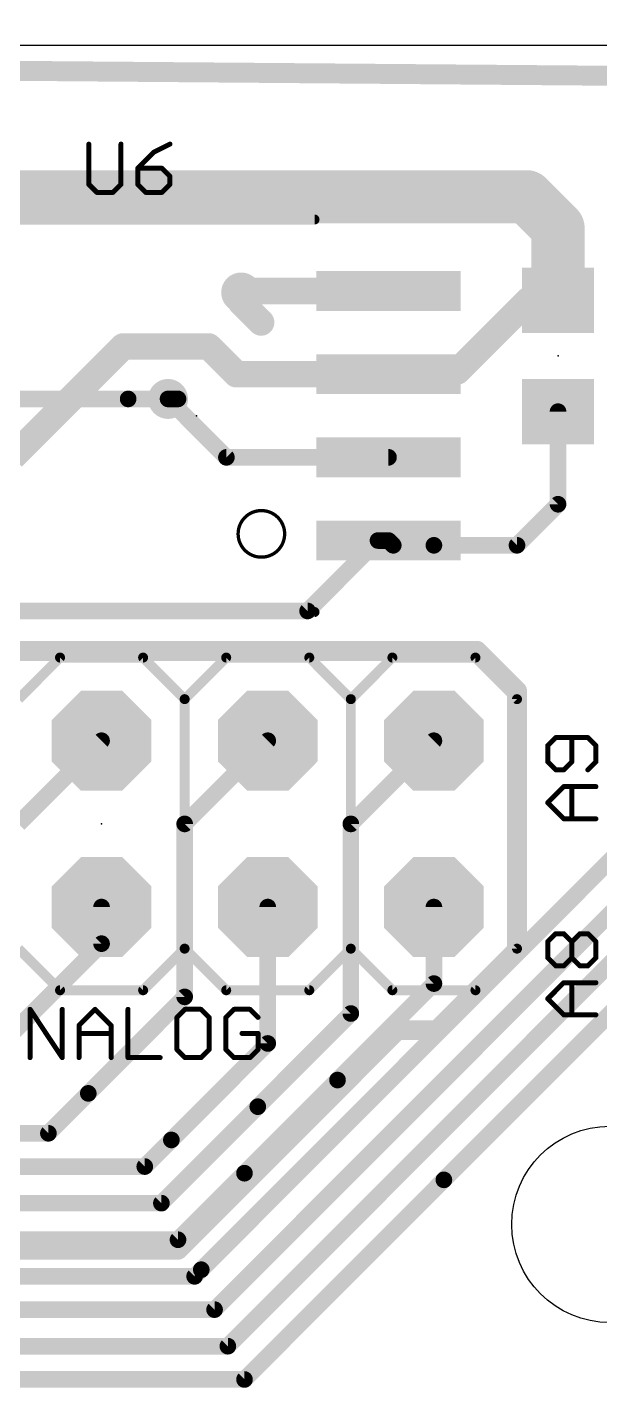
# Model space of a CAD drawing. Extents: x -1.6 to 81.6, y -2 to 51.3.
# Drawn here: x 61.09 to 69.85, y 30.51 to 51.28 of the extents above; entities that cross this region are included whole.
import ezdxf

# ---------------------------------------------------------------- set-up
doc = ezdxf.new("R2010")
doc.units = 0
for name, color, linetype in [('1', 22, 'CONTINUOUS'), ('16', 175, 'CONTINUOUS'), ('17', 82, 'CONTINUOUS'), ('18', 82, 'CONTINUOUS'), ('20', 7, 'CONTINUOUS'), ('21', 253, 'CONTINUOUS'), ('23', 7, 'CONTINUOUS'), ('25', 253, 'CONTINUOUS')]:
    doc.layers.add(name, color=color, linetype=linetype)

# ---------------------------------------------------------------- blocks, each defined once
blk = doc.blocks.new('OCTAGONP')
at = {"const_width": 0.5}
blk.add_lwpolyline([(-0.25, -0.1036), (-0.25, 0.1036), (-0.1036, 0.25), (0.1036, 0.25), (0.25, 0.1036), (0.25, -0.1036), (0.1036, -0.25), (-0.1036, -0.25), (-0.25, -0.1036), (-0.25, 0.1036)], dxfattribs=at)
blk = doc.blocks.new('RECT')
blk.add_solid([(-0.5, -0.5), (0.5, -0.5), (-0.5, 0.5), (0.5, 0.5)])
blk = doc.blocks.new('ROUNDV')
at = {"const_width": 0.5}
blk.add_lwpolyline([(0, -0.25, 1), (0, 0.25, 1), (0, -0.25)], format="xyb", dxfattribs=at)

msp = doc.modelspace()

# ---------------------------------------------------------------- linework, layer by layer
at = {"layer": '1'}
for points, const_width in [([(47.9298, 48.6918), (68.7324, 48.6918)], 0.8128), ([(68.7324, 48.6918), (69.0372, 48.387)], 0.8128), ([(69.0372, 48.387), (69.2073, 48.217)], 0.8128), ([(69.2073, 48.217), (69.2073, 47.1109)], 0.8128), ([(64.3858, 47.253), (64.3636, 47.2308)], 0.4064), ([(66.6158, 47.253), (64.3858, 47.253)], 0.4064), ([(68.7517, 47.1109), (67.6656, 46.0248)], 0.4064), ([(69.2073, 47.1109), (68.7517, 47.1109)], 0.4064), ([(60.8674, 44.713), (62.5602, 46.4058)], 0.4064), ([(62.5602, 46.4058), (63.8678, 46.4058)], 0.4064), ([(63.8678, 46.4058), (64.2906, 45.983)], 0.4064), ([(66.6158, 45.983), (64.2906, 45.983)], 0.4064), ([(66.6576, 46.0248), (66.6158, 45.983)], 0.4064), ([(67.6656, 46.0248), (66.6576, 46.0248)], 0.4064), ([(64.1382, 44.713), (63.246, 45.6052)], 0.254), ([(69.2073, 45.4109), (69.2073, 43.9973)], 0.254), ([(66.6158, 44.713), (64.1382, 44.713)], 0.254), ([(69.2073, 43.9973), (68.58, 43.37)], 0.254), ([(65.3796, 42.3672), (66.4554, 43.443)], 0.254), ([(66.4554, 43.443), (66.6158, 43.443)], 0.254), ([(66.6887, 43.37), (66.6158, 43.443)], 0.254), ([(67.31, 43.37), (66.6887, 43.37)], 0.254), ([(68.58, 43.37), (67.31, 43.37)], 0.254), ([(57.2516, 42.3672), (65.3796, 42.3672)], 0.254), ([(60.96, 39.116), (62.23, 40.386)], 0.254), ([(63.5, 39.116), (64.77, 40.386)], 0.254), ([(71.7056, 40.2604), (63.754, 32.3088)], 0.254), ([(66.04, 39.116), (67.31, 40.386)], 0.254), ([(72.0358, 39.7778), (63.9572, 31.6992)], 0.254), ([(72.2898, 39.2698), (64.1604, 31.1404)], 0.254), ([(63.5, 36.4744), (63.5, 39.116)], 0.254), ([(66.04, 36.2204), (66.04, 39.116)], 0.254), ([(67.4624, 33.6804), (72.4916, 38.7096)], 0.254), ([(62.23, 37.2872), (62.23, 37.846)], 0.254), ([(64.77, 35.7632), (64.77, 37.846)], 0.254), ([(67.31, 36.6776), (67.31, 37.846)], 0.254), ([(60.7568, 35.814), (62.23, 37.2872)], 0.254), ([(65.8368, 35.2044), (67.31, 36.6776)], 0.254), ([(62.0268, 35.0012), (63.5, 36.4744)], 0.254), ([(64.6176, 34.798), (66.04, 36.2204)], 0.254), ([(63.2968, 34.29), (64.77, 35.7632)], 0.254), ([(64.4144, 33.782), (65.8368, 35.2044)], 0.254), ([(61.4172, 34.3916), (62.0268, 35.0012)], 0.254), ([(63.1444, 33.3248), (64.6176, 34.798)], 0.254), ([(54.8866, 34.3916), (61.4172, 34.3916)], 0.254), ([(62.8904, 33.8836), (63.2968, 34.29)], 0.254), ([(55.097, 33.8836), (62.8904, 33.8836)], 0.254), ([(63.3984, 32.766), (64.4144, 33.782)], 0.254), ([(67.4624, 33.6804), (64.4144, 30.6324)], 0.254), ([(55.2207, 33.3248), (63.1444, 33.3248)], 0.254), ([(55.3803, 32.766), (63.3984, 32.766)], 0.254), ([(63.754, 32.3088), (63.6524, 32.2072)], 0.254), ([(63.6524, 32.2072), (55.54, 32.2072)], 0.254), ([(63.9572, 31.6992), (55.7145, 31.6992)], 0.254), ([(64.1604, 31.1404), (55.8741, 31.1404)], 0.254), ([(64.4144, 30.6324), (56.0845, 30.6324)], 0.254)]:
    msp.add_lwpolyline(points, dxfattribs=dict(at, const_width=const_width))
for points, const_width in [([(68.8761, 48.8355, 1), (68.5887, 48.5481)], 0.4064), ([(68.7324, 48.4886, 1), (68.7324, 48.895)], 0.4064), ([(69.1809, 48.5307, 1), (68.8935, 48.2433)], 0.4064), ([(68.8935, 48.2433, 1), (69.1809, 48.5307)], 0.4064), ([(69.4104, 48.217, 1), (69.0041, 48.217)], 0.4064), ([(69.0636, 48.0733, 1), (69.3509, 48.3606)], 0.4064), ([(64.2918, 47.3026, 1), (64.4354, 47.159)], 0.2032), ([(64.3858, 47.3546, 1), (64.3858, 47.1514)], 0.2032), ([(64.4576, 47.1812, 1), (64.314, 47.3248)], 0.2032), ([(66.6158, 47.1514, 1), (66.6158, 47.3546)], 0.2032), ([(68.7517, 47.2125, 1), (68.7517, 47.0093)], 0.2032), ([(68.8235, 47.0391, 1), (68.6799, 47.1827)], 0.2032), ([(69.0041, 47.1109, 1), (69.4104, 47.1109)], 0.4064), ([(69.2073, 47.0093, 1), (69.2073, 47.2125)], 0.2032), ([(62.5602, 46.5074, 1), (62.5602, 46.3042)], 0.2032), ([(62.632, 46.334, 1), (62.4884, 46.4776)], 0.2032), ([(63.9396, 46.4776, 1), (63.796, 46.334)], 0.2032), ([(63.8678, 46.3042, 1), (63.8678, 46.5074)], 0.2032), ([(64.2906, 46.0846, 1), (64.2906, 45.8814)], 0.2032), ([(64.2188, 45.9112, 1), (64.3624, 46.0548)], 0.2032), ([(66.5439, 46.0548, 1), (66.6876, 45.9112)], 0.2032), ([(66.6576, 46.1264, 1), (66.6576, 45.9232)], 0.2032), ([(66.7294, 45.953, 1), (66.5857, 46.0966)], 0.2032), ([(66.6158, 45.8814, 1), (66.6158, 46.0846)], 0.2032), ([(67.5938, 46.0966, 1), (67.7374, 45.953)], 0.2032), ([(67.6656, 45.9232, 1), (67.6656, 46.1264)], 0.2032), ([(63.2909, 45.6501, 1), (63.2011, 45.5603)], 0.127), ([(69.2708, 45.4109, 1), (69.1437, 45.4109)], 0.127), ([(64.1382, 44.7765, 1), (64.1382, 44.6495)], 0.127), ([(64.0933, 44.6681, 1), (64.1831, 44.7579)], 0.127), ([(66.6158, 44.6495, 1), (66.6158, 44.7765)], 0.127), ([(69.1437, 43.9973, 1), (69.2708, 43.9973)], 0.127), ([(69.2522, 43.9523, 1), (69.1623, 44.0422)], 0.127), ([(66.4554, 43.5065, 1), (66.4554, 43.3795)], 0.127), ([(66.5003, 43.3981, 1), (66.4105, 43.4879)], 0.127), ([(66.6607, 43.4879, 1), (66.5708, 43.3981)], 0.127), ([(66.6158, 43.3795, 1), (66.6158, 43.5065)], 0.127), ([(66.6887, 43.4335, 1), (66.6887, 43.3065)], 0.127), ([(66.6438, 43.3251, 1), (66.7337, 43.4149)], 0.127), ([(67.31, 43.4335, 1), (67.31, 43.3065)], 0.127), ([(67.31, 43.3065, 1), (67.31, 43.4335)], 0.127), ([(68.5351, 43.4149, 1), (68.6249, 43.3251)], 0.127), ([(68.58, 43.3065, 1), (68.58, 43.4335)], 0.127), ([(65.3347, 42.4121, 1), (65.4245, 42.3223)], 0.127), ([(65.3796, 42.3037, 1), (65.3796, 42.4307)], 0.127), ([(62.2749, 40.3411, 1), (62.1851, 40.4309)], 0.127), ([(64.8149, 40.3411, 1), (64.7251, 40.4309)], 0.127), ([(67.3549, 40.3411, 1), (67.2651, 40.4309)], 0.127), ([(63.5635, 39.116, 1), (63.4365, 39.116)], 0.127), ([(63.4551, 39.1609, 1), (63.5449, 39.0711)], 0.127), ([(66.1035, 39.116, 1), (65.9765, 39.116)], 0.127), ([(65.9951, 39.1609, 1), (66.0849, 39.0711)], 0.127), ([(62.2935, 37.846, 1), (62.1665, 37.846)], 0.127), ([(64.8335, 37.846, 1), (64.7065, 37.846)], 0.127), ([(67.3735, 37.846, 1), (67.2465, 37.846)], 0.127), ([(62.2749, 37.2423, 1), (62.1851, 37.3321)], 0.127), ([(62.1665, 37.2872, 1), (62.2935, 37.2872)], 0.127), ([(67.3549, 36.6327, 1), (67.2651, 36.7225)], 0.127), ([(63.5449, 36.4295, 1), (63.4551, 36.5193)], 0.127), ([(67.2465, 36.6776, 1), (67.3735, 36.6776)], 0.127), ([(63.4365, 36.4744, 1), (63.5635, 36.4744)], 0.127), ([(65.9765, 36.2204, 1), (66.1035, 36.2204)], 0.127), ([(66.0849, 36.1755, 1), (65.9951, 36.2653)], 0.127), ([(64.7065, 35.7632, 1), (64.8335, 35.7632)], 0.127), ([(64.8149, 35.7183, 1), (64.7251, 35.8081)], 0.127), ([(65.8817, 35.1595, 1), (65.7919, 35.2493)], 0.127), ([(62.0717, 34.9563, 1), (61.9819, 35.0461)], 0.127), ([(65.7919, 35.2493, 1), (65.8817, 35.1595)], 0.127), ([(61.9819, 35.0461, 1), (62.0717, 34.9563)], 0.127), ([(64.5727, 34.8429, 1), (64.6625, 34.7531)], 0.127), ([(64.6625, 34.7531, 1), (64.5727, 34.8429)], 0.127), ([(61.3723, 34.4365, 1), (61.4621, 34.3467)], 0.127), ([(61.4172, 34.3281, 1), (61.4172, 34.4551)], 0.127), ([(63.2519, 34.3349, 1), (63.3417, 34.2451)], 0.127), ([(63.3417, 34.2451, 1), (63.2519, 34.3349)], 0.127), ([(62.8455, 33.9285, 1), (62.9353, 33.8387)], 0.127), ([(62.8904, 33.8201, 1), (62.8904, 33.9471)], 0.127), ([(64.3695, 33.8269, 1), (64.4593, 33.7371)], 0.127), ([(64.4593, 33.7371, 1), (64.3695, 33.8269)], 0.127), ([(67.4175, 33.7253, 1), (67.5073, 33.6355)], 0.127), ([(67.5073, 33.6355, 1), (67.4175, 33.7253)], 0.127), ([(63.1444, 33.2613, 1), (63.1444, 33.3883)], 0.127), ([(63.0995, 33.3697, 1), (63.1893, 33.2799)], 0.127), ([(63.3535, 32.8109, 1), (63.4433, 32.7211)], 0.127), ([(63.3984, 32.7025, 1), (63.3984, 32.8295)], 0.127), ([(63.7091, 32.3537, 1), (63.7989, 32.2639)], 0.127), ([(63.7989, 32.2639, 1), (63.7091, 32.3537)], 0.127), ([(63.6075, 32.2521, 1), (63.6973, 32.1623)], 0.127), ([(63.6524, 32.1437, 1), (63.6524, 32.2707)], 0.127), ([(63.9123, 31.7441, 1), (64.0021, 31.6543)], 0.127), ([(63.9572, 31.6357, 1), (63.9572, 31.7627)], 0.127), ([(64.1155, 31.1853, 1), (64.2053, 31.0955)], 0.127), ([(64.1604, 31.0769, 1), (64.1604, 31.2039)], 0.127), ([(64.4144, 30.5689, 1), (64.4144, 30.6959)], 0.127), ([(64.3695, 30.6773, 1), (64.4593, 30.5875)], 0.127)]:
    msp.add_lwpolyline(points, format="xyb", dxfattribs=dict(at, const_width=const_width))
at = {"layer": '16'}
for points, const_width in [([(-1.3716, 51.129), (81.4201, 50.446)], 0.3048), ([(64.3636, 47.2308), (64.3636, 47.0784)], 0.4064), ([(64.3636, 47.0784), (64.6684, 46.7736)], 0.4064), ([(55.1688, 45.6052), (62.6364, 45.6052)], 0.254), ([(62.6364, 45.6052), (63.246, 45.6052)], 0.254), ([(63.246, 45.6052), (62.6364, 45.6052)], 0.254), ([(63.246, 45.6052), (63.3984, 45.6052)], 0.254), ([(56.388, 41.7576), (67.9704, 41.7576)], 0.3048), ([(67.9704, 41.7576), (68.58, 41.148)], 0.3048), ([(68.58, 41.148), (68.58, 37.1856)], 0.3048), ([(68.58, 37.1856), (67.3608, 35.9664)], 0.3048), ([(66.7512, 35.9664), (63.3984, 32.6136)], 0.3048), ([(67.3608, 35.9664), (66.7512, 35.9664)], 0.3048), ([(63.3984, 32.6136), (55.4736, 32.6136)], 0.3048)]:
    msp.add_lwpolyline(points, dxfattribs=dict(at, const_width=const_width))
for points, const_width in [([(64.4652, 47.2308, 1), (64.262, 47.2308)], 0.2032), ([(64.262, 47.0784, 1), (64.4652, 47.0784)], 0.2032), ([(64.4354, 47.1502, 1), (64.2918, 47.0066)], 0.2032), ([(64.5966, 46.7018, 1), (64.7402, 46.8454)], 0.2032), ([(62.6364, 45.6687, 1), (62.6364, 45.5417)], 0.127), ([(62.6364, 45.6687, 1), (62.6364, 45.5417)], 0.127), ([(62.6364, 45.5417, 1), (62.6364, 45.6687)], 0.127), ([(63.246, 45.6687, 1), (63.246, 45.5417)], 0.127), ([(63.246, 45.5417, 1), (63.246, 45.6687)], 0.127), ([(63.246, 45.5417, 1), (63.246, 45.6687)], 0.127), ([(63.3984, 45.5417, 1), (63.3984, 45.6687)], 0.127), ([(68.0243, 41.8115, 1), (67.9165, 41.7037)], 0.1524), ([(67.9704, 41.6814, 1), (67.9704, 41.8338)], 0.1524), ([(68.6562, 41.148, 1), (68.5038, 41.148)], 0.1524), ([(68.5261, 41.0941, 1), (68.6339, 41.2019)], 0.1524), ([(68.5038, 37.1856, 1), (68.6562, 37.1856)], 0.1524), ([(68.6339, 37.1317, 1), (68.5261, 37.2395)], 0.1524), ([(66.7512, 36.0426, 1), (66.7512, 35.8902)], 0.1524), ([(66.8051, 35.9125, 1), (66.6973, 36.0203)], 0.1524), ([(67.3069, 36.0203, 1), (67.4147, 35.9125)], 0.1524), ([(67.3608, 35.8902, 1), (67.3608, 36.0426)], 0.1524), ([(63.3445, 32.6675, 1), (63.4523, 32.5597)], 0.1524), ([(63.3984, 32.5374, 1), (63.3984, 32.6898)], 0.1524)]:
    msp.add_lwpolyline(points, format="xyb", dxfattribs=dict(at, const_width=const_width))
at = {"layer": '20'}
msp.add_line((81, 51), (0, 51), dxfattribs=at)
msp.add_circle((70, 33), 1.5, dxfattribs=at)
at = {"layer": '21', "const_width": 0.1524}
for points in [[(65.4851, 48.345), (59.9741, 48.345)], [(59.9741, 42.351), (65.4851, 42.351)], [(60.96, 41.021), (61.595, 41.656)], [(61.595, 41.656), (62.865, 41.656)], [(62.865, 41.656), (63.5, 41.021)], [(63.5, 41.021), (64.135, 41.656)], [(64.135, 41.656), (65.405, 41.656)], [(65.405, 41.656), (66.04, 41.021)], [(66.04, 41.021), (66.675, 41.656)], [(66.675, 41.656), (67.945, 41.656)], [(67.945, 41.656), (68.58, 41.021)], [(63.5, 41.021), (63.5, 37.211)], [(66.04, 41.021), (66.04, 37.211)], [(68.58, 41.021), (68.58, 37.211)], [(60.96, 37.211), (61.595, 36.576)], [(62.865, 36.576), (63.5, 37.211)], [(63.5, 37.211), (64.135, 36.576)], [(65.405, 36.576), (66.04, 37.211)], [(66.04, 37.211), (66.675, 36.576)], [(67.945, 36.576), (68.58, 37.211)], [(61.595, 36.576), (62.865, 36.576)], [(64.135, 36.576), (65.405, 36.576)], [(66.675, 36.576), (67.945, 36.576)]]:
    msp.add_lwpolyline(points, dxfattribs=at)
at = {"layer": '21'}
for points, const_width in [([(65.4851, 48.3069, 1), (65.4851, 48.3831)], 0.0762), ([(64.6727, 43.189, 1), (64.6727, 43.9002, 1), (64.6727, 43.189)], 0.0508), ([(65.4851, 42.3129, 1), (65.4851, 42.3891)], 0.0762), ([(61.595, 41.6941, 1), (61.595, 41.6179)], 0.0762), ([(61.6219, 41.6291, 1), (61.5681, 41.6829)], 0.0762), ([(62.8919, 41.6829, 1), (62.8381, 41.6291)], 0.0762), ([(62.865, 41.6179, 1), (62.865, 41.6941)], 0.0762), ([(64.135, 41.6941, 1), (64.135, 41.6179)], 0.0762), ([(64.1619, 41.6291, 1), (64.1081, 41.6829)], 0.0762), ([(65.4319, 41.6829, 1), (65.3781, 41.6291)], 0.0762), ([(65.405, 41.6179, 1), (65.405, 41.6941)], 0.0762), ([(66.675, 41.6941, 1), (66.675, 41.6179)], 0.0762), ([(66.7019, 41.6291, 1), (66.6481, 41.6829)], 0.0762), ([(67.9719, 41.6829, 1), (67.9181, 41.6291)], 0.0762), ([(67.945, 41.6179, 1), (67.945, 41.6941)], 0.0762), ([(63.5381, 41.021, 1), (63.4619, 41.021)], 0.0762), ([(63.4731, 41.0479, 1), (63.5269, 40.9941)], 0.0762), ([(63.4731, 40.9941, 1), (63.5269, 41.0479)], 0.0762), ([(66.0781, 41.021, 1), (66.0019, 41.021)], 0.0762), ([(66.0131, 41.0479, 1), (66.0669, 40.9941)], 0.0762), ([(66.0131, 40.9941, 1), (66.0669, 41.0479)], 0.0762), ([(68.6181, 41.021, 1), (68.5419, 41.021)], 0.0762), ([(68.5531, 40.9941, 1), (68.6069, 41.0479)], 0.0762), ([(63.4619, 37.211, 1), (63.5381, 37.211)], 0.0762), ([(63.5269, 37.2379, 1), (63.4731, 37.1841)], 0.0762), ([(63.5269, 37.1841, 1), (63.4731, 37.2379)], 0.0762), ([(66.0019, 37.211, 1), (66.0781, 37.211)], 0.0762), ([(66.0669, 37.2379, 1), (66.0131, 37.1841)], 0.0762), ([(66.0669, 37.1841, 1), (66.0131, 37.2379)], 0.0762), ([(68.5419, 37.211, 1), (68.6181, 37.211)], 0.0762), ([(68.6069, 37.1841, 1), (68.5531, 37.2379)], 0.0762), ([(61.595, 36.6141, 1), (61.595, 36.5379)], 0.0762), ([(61.5681, 36.5491, 1), (61.6219, 36.6029)], 0.0762), ([(62.8381, 36.6029, 1), (62.8919, 36.5491)], 0.0762), ([(62.865, 36.5379, 1), (62.865, 36.6141)], 0.0762), ([(64.135, 36.6141, 1), (64.135, 36.5379)], 0.0762), ([(64.1081, 36.5491, 1), (64.1619, 36.6029)], 0.0762), ([(65.3781, 36.6029, 1), (65.4319, 36.5491)], 0.0762), ([(65.405, 36.5379, 1), (65.405, 36.6141)], 0.0762), ([(66.675, 36.6141, 1), (66.675, 36.5379)], 0.0762), ([(66.6481, 36.5491, 1), (66.7019, 36.6029)], 0.0762), ([(67.9181, 36.6029, 1), (67.9719, 36.5491)], 0.0762), ([(67.945, 36.5379, 1), (67.945, 36.6141)], 0.0762)]:
    msp.add_lwpolyline(points, format="xyb", dxfattribs=dict(at, const_width=const_width))
at = {"layer": '23'}
for p in [(69.2073, 46.2609), (63.6821, 45.348), (62.23, 39.116)]:
    msp.add_point(p, dxfattribs=at)
at = {"layer": '25', "const_width": 0.0381}
for points in [[(62.0543, 49.4962, 1), (62.0162, 49.4962)], [(62.5458, 49.4962, 1), (62.5077, 49.4962)], [(63.2837, 49.4792, 1), (63.2666, 49.5133)], [(63.0209, 49.3904, 1), (63.0379, 49.3563)], [(63.0429, 49.3599, 1), (63.0159, 49.3868)], [(62.7702, 49.1411, 1), (62.7971, 49.1141)], [(62.7837, 49.1467, 1), (62.7837, 49.1086)], [(62.8027, 49.1276, 1), (62.7646, 49.1276)], [(63.1657, 49.1411, 1), (63.1388, 49.1141)], [(63.1523, 49.1086, 1), (63.1523, 49.1467)], [(63.2942, 49.0047, 1), (63.2561, 49.0047)], [(63.2617, 48.9913, 1), (63.2886, 49.0182)], [(62.0162, 48.8819, 1), (62.0543, 48.8819)], [(62.0487, 48.8953, 1), (62.0218, 48.8684)], [(62.5077, 48.8819, 1), (62.5458, 48.8819)], [(62.5402, 48.8684, 1), (62.5133, 48.8953)], [(62.7971, 48.8953, 1), (62.7702, 48.8684)], [(62.7646, 48.8819, 1), (62.8027, 48.8819)], [(63.2561, 48.8819, 1), (63.2942, 48.8819)], [(63.2886, 48.8684, 1), (63.2617, 48.8953)], [(62.1581, 48.7781, 1), (62.1581, 48.74)], [(62.1446, 48.7455, 1), (62.1716, 48.7725)], [(62.3904, 48.7725, 1), (62.4173, 48.7455)], [(62.4039, 48.74, 1), (62.4039, 48.7781)], [(62.9065, 48.7781, 1), (62.9065, 48.74)], [(62.8931, 48.7455, 1), (62.92, 48.7725)], [(63.1388, 48.7725, 1), (63.1657, 48.7455)], [(63.1523, 48.74, 1), (63.1523, 48.7781)], [(69.0358, 40.324, 1), (69.0627, 40.297)], [(69.0683, 40.3105, 1), (69.0302, 40.3105)], [(69.1721, 40.4524, 1), (69.1721, 40.4143)], [(69.1856, 40.4199, 1), (69.1587, 40.4468)], [(69.4369, 40.4334, 1), (69.3988, 40.4334)], [(69.6771, 40.4468, 1), (69.6502, 40.4199)], [(69.6636, 40.4143, 1), (69.6636, 40.4524)], [(69.8055, 40.3105, 1), (69.7675, 40.3105)], [(69.773, 40.297, 1), (69.8, 40.324)], [(69.0627, 40.0782, 1), (69.0358, 40.0513)], [(69.4314, 40.0513, 1), (69.4044, 40.0782)], [(69.8, 40.0513, 1), (69.773, 40.0782)], [(69.0302, 40.0648, 1), (69.0683, 40.0648)], [(69.1721, 39.9609, 1), (69.1721, 39.9228)], [(69.1587, 39.9284, 1), (69.1856, 39.9554)], [(69.2815, 39.9554, 1), (69.3085, 39.9284)], [(69.295, 39.9228, 1), (69.295, 39.9609)], [(69.3988, 40.0648, 1), (69.4369, 40.0648)], [(69.6502, 39.9554, 1), (69.6771, 39.9284)], [(69.7675, 40.0648, 1), (69.8055, 40.0648)], [(69.295, 39.704, 1), (69.295, 39.6659)], [(69.3085, 39.6715, 1), (69.2815, 39.6984)], [(69.4369, 39.685, 1), (69.3988, 39.685)], [(69.7865, 39.6659, 1), (69.7865, 39.704)], [(69.0627, 39.4527, 1), (69.0358, 39.4257)], [(69.0358, 39.4527, 1), (69.0627, 39.4257)], [(69.295, 39.2125, 1), (69.295, 39.1744)], [(69.2815, 39.18, 1), (69.3085, 39.2069)], [(69.3988, 39.1935, 1), (69.4369, 39.1935)], [(69.7865, 39.1744, 1), (69.7865, 39.2125)], [(69.1721, 37.4588, 1), (69.1721, 37.4207)], [(69.1856, 37.4262, 1), (69.1587, 37.4532)], [(69.3085, 37.4532, 1), (69.2815, 37.4262)], [(69.295, 37.4207, 1), (69.295, 37.4588)], [(69.5408, 37.4588, 1), (69.5408, 37.4207)], [(69.5542, 37.4262, 1), (69.5273, 37.4532)], [(69.6771, 37.4532, 1), (69.6502, 37.4262)], [(69.6636, 37.4207, 1), (69.6636, 37.4588)], [(69.0683, 37.3168, 1), (69.0302, 37.3168)], [(69.0358, 37.3303, 1), (69.0627, 37.3034)], [(69.4369, 37.3168, 1), (69.3988, 37.3168)], [(69.4044, 37.3303, 1), (69.4314, 37.3034)], [(69.4044, 37.3034, 1), (69.4314, 37.3303)], [(69.8055, 37.3168, 1), (69.7675, 37.3168)], [(69.773, 37.3034, 1), (69.8, 37.3303)], [(69.0627, 37.0846, 1), (69.0358, 37.0576)], [(69.0302, 37.0711, 1), (69.0683, 37.0711)], [(69.1721, 36.9673, 1), (69.1721, 36.9292)], [(69.295, 36.9292, 1), (69.295, 36.9673)], [(69.4314, 37.0846, 1), (69.4044, 37.0576)], [(69.3988, 37.0711, 1), (69.4369, 37.0711)], [(69.4314, 37.0576, 1), (69.4044, 37.0846)], [(69.5408, 36.9673, 1), (69.5408, 36.9292)], [(69.6636, 36.9292, 1), (69.6636, 36.9673)], [(69.7675, 37.0711, 1), (69.8055, 37.0711)], [(69.8, 37.0576, 1), (69.773, 37.0846)], [(69.1587, 36.9348, 1), (69.1856, 36.9617)], [(69.2815, 36.9617, 1), (69.3085, 36.9348)], [(69.5273, 36.9348, 1), (69.5542, 36.9617)], [(69.6502, 36.9617, 1), (69.6771, 36.9348)], [(69.295, 36.7103, 1), (69.295, 36.6722)], [(69.3085, 36.6778, 1), (69.2815, 36.7048)], [(69.4369, 36.6913, 1), (69.3988, 36.6913)], [(69.7865, 36.6722, 1), (69.7865, 36.7103)], [(69.0627, 36.459, 1), (69.0358, 36.4321)], [(69.0358, 36.459, 1), (69.0627, 36.4321)], [(61.156, 36.2845, 1), (61.1179, 36.2845)], [(61.1528, 36.2951, 1), (61.1211, 36.274)], [(61.6475, 36.2845, 1), (61.6094, 36.2845)], [(62.1445, 36.298, 1), (62.1176, 36.2711)], [(62.1445, 36.2711, 1), (62.1176, 36.298)], [(62.6528, 36.2845, 1), (62.6147, 36.2845)], [(63.4012, 36.1617, 1), (63.3631, 36.1617)], [(63.3687, 36.1751, 1), (63.3956, 36.1482)], [(63.505, 36.3036, 1), (63.505, 36.2655)], [(63.5185, 36.2711, 1), (63.4916, 36.298)], [(63.7642, 36.298, 1), (63.7373, 36.2711)], [(63.7508, 36.2655, 1), (63.7508, 36.3036)], [(63.8927, 36.1617, 1), (63.8546, 36.1617)], [(63.8602, 36.1482, 1), (63.8871, 36.1751)], [(64.1496, 36.1617, 1), (64.1115, 36.1617)], [(64.1171, 36.1751, 1), (64.144, 36.1482)], [(64.2534, 36.3036, 1), (64.2534, 36.2655)], [(64.2669, 36.2711, 1), (64.24, 36.298)], [(64.5127, 36.298, 1), (64.4857, 36.2711)], [(64.4992, 36.2655, 1), (64.4992, 36.3036)], [(64.6086, 36.1482, 1), (64.6355, 36.1751)], [(69.295, 36.2189, 1), (69.295, 36.1808)], [(69.2815, 36.1863, 1), (69.3085, 36.2133)], [(69.3988, 36.1998, 1), (69.4369, 36.1998)], [(69.7865, 36.1808, 1), (69.7865, 36.2189)], [(61.8719, 36.0523, 1), (61.8988, 36.0253)], [(61.8853, 35.935, 1), (61.8853, 35.8969)], [(61.9044, 36.0388, 1), (61.8663, 36.0388)], [(62.3959, 36.0388, 1), (62.3578, 36.0388)], [(62.3633, 36.0253, 1), (62.3903, 36.0523)], [(62.3768, 35.8969, 1), (62.3768, 35.935)], [(64.3763, 35.935, 1), (64.3763, 35.8969)], [(64.6411, 35.9159, 1), (64.603, 35.9159)], [(64.6221, 35.8969, 1), (64.6221, 35.935)], [(61.1179, 35.5473, 1), (61.156, 35.5473)], [(61.6094, 35.5473, 1), (61.6475, 35.5473)], [(61.6125, 35.5367, 1), (61.6443, 35.5579)], [(61.8663, 35.5473, 1), (61.9044, 35.5473)], [(62.3578, 35.5473, 1), (62.3959, 35.5473)], [(62.6337, 35.5663, 1), (62.6337, 35.5282)], [(62.6147, 35.5473, 1), (62.6528, 35.5473)], [(63.1252, 35.5282, 1), (63.1252, 35.5663)], [(63.3956, 35.6836, 1), (63.3687, 35.6567)], [(63.3631, 35.6702, 1), (63.4012, 35.6702)], [(63.505, 35.5663, 1), (63.505, 35.5282)], [(63.4916, 35.5338, 1), (63.5185, 35.5608)], [(63.7373, 35.5608, 1), (63.7642, 35.5338)], [(63.7508, 35.5282, 1), (63.7508, 35.5663)], [(63.8546, 35.6702, 1), (63.8927, 35.6702)], [(63.8871, 35.6567, 1), (63.8602, 35.6836)], [(64.144, 35.6836, 1), (64.1171, 35.6567)], [(64.1115, 35.6702, 1), (64.1496, 35.6702)], [(64.2534, 35.5663, 1), (64.2534, 35.5282)], [(64.24, 35.5338, 1), (64.2669, 35.5608)], [(64.4857, 35.5608, 1), (64.5127, 35.5338)], [(64.4992, 35.5282, 1), (64.4992, 35.5663)], [(64.603, 35.6702, 1), (64.6411, 35.6702)], [(64.6355, 35.6567, 1), (64.6086, 35.6836)]]:
    msp.add_lwpolyline(points, format="xyb", dxfattribs=at)
at = {"layer": '25', "const_width": 0.0762}
for points in [[(62.0353, 49.4962), (62.0353, 48.8819)], [(62.5267, 48.8819), (62.5267, 49.4962)], [(63.2752, 49.4962), (63.0294, 49.3734)], [(63.0294, 49.3734), (62.7837, 49.1276)], [(62.7837, 49.1276), (62.7837, 48.8819)], [(63.1523, 49.1276), (62.7837, 49.1276)], [(63.2752, 49.0047), (63.1523, 49.1276)], [(63.2752, 48.8819), (63.2752, 49.0047)], [(62.0353, 48.8819), (62.1581, 48.759)], [(62.4039, 48.759), (62.5267, 48.8819)], [(62.7837, 48.8819), (62.9065, 48.759)], [(63.1523, 48.759), (63.2752, 48.8819)], [(62.1581, 48.759), (62.4039, 48.759)], [(62.9065, 48.759), (63.1523, 48.759)], [(69.1721, 40.4334), (69.0493, 40.3105)], [(69.0493, 40.3105), (69.0493, 40.0648)], [(69.6636, 40.4334), (69.1721, 40.4334)], [(69.4179, 40.0648), (69.4179, 40.4334)], [(69.7865, 40.3105), (69.6636, 40.4334)], [(69.7865, 40.0648), (69.7865, 40.3105)], [(69.0493, 40.0648), (69.1721, 39.9419)], [(69.295, 39.9419), (69.4179, 40.0648)], [(69.6636, 39.9419), (69.7865, 40.0648)], [(69.1721, 39.9419), (69.295, 39.9419)], [(69.0493, 39.4392), (69.295, 39.685)], [(69.295, 39.685), (69.7865, 39.685)], [(69.4179, 39.1935), (69.4179, 39.685)], [(69.295, 39.1935), (69.0493, 39.4392)], [(69.7865, 39.1935), (69.295, 39.1935)], [(69.0493, 37.3168), (69.1721, 37.4397)], [(69.1721, 37.4397), (69.295, 37.4397)], [(69.295, 37.4397), (69.4179, 37.3168)], [(69.4179, 37.3168), (69.5408, 37.4397)], [(69.5408, 37.4397), (69.6636, 37.4397)], [(69.6636, 37.4397), (69.7865, 37.3168)], [(69.0493, 37.0711), (69.0493, 37.3168)], [(69.4179, 37.0711), (69.4179, 37.3168)], [(69.7865, 37.3168), (69.7865, 37.0711)], [(69.1721, 36.9482), (69.0493, 37.0711)], [(69.295, 36.9482), (69.1721, 36.9482)], [(69.4179, 37.0711), (69.295, 36.9482)], [(69.5408, 36.9482), (69.4179, 37.0711)], [(69.6636, 36.9482), (69.5408, 36.9482)], [(69.7865, 37.0711), (69.6636, 36.9482)], [(69.0493, 36.4455), (69.295, 36.6913)], [(69.295, 36.6913), (69.7865, 36.6913)], [(69.4179, 36.1998), (69.4179, 36.6913)], [(69.295, 36.1998), (69.0493, 36.4455)], [(61.1369, 35.5473), (61.1369, 36.2845)], [(61.1369, 36.2845), (61.6284, 35.5473)], [(61.6284, 35.5473), (61.6284, 36.2845)], [(61.8853, 36.0388), (62.1311, 36.2845)], [(62.1311, 36.2845), (62.3768, 36.0388)], [(62.6337, 36.2845), (62.6337, 35.5473)], [(63.505, 36.2845), (63.3822, 36.1617)], [(63.3822, 36.1617), (63.3822, 35.6702)], [(63.7508, 36.2845), (63.505, 36.2845)], [(63.8736, 36.1617), (63.7508, 36.2845)], [(63.8736, 35.6702), (63.8736, 36.1617)], [(64.2534, 36.2845), (64.1306, 36.1617)], [(64.1306, 36.1617), (64.1306, 35.6702)], [(64.4992, 36.2845), (64.2534, 36.2845)], [(64.6221, 36.1617), (64.4992, 36.2845)], [(69.7865, 36.1998), (69.295, 36.1998)], [(61.8853, 35.5473), (61.8853, 36.0388)], [(61.8853, 35.9159), (62.3768, 35.9159)], [(62.3768, 36.0388), (62.3768, 35.5473)], [(64.6221, 35.9159), (64.3763, 35.9159)], [(64.6221, 35.6702), (64.6221, 35.9159)], [(62.6337, 35.5473), (63.1252, 35.5473)], [(63.3822, 35.6702), (63.505, 35.5473)], [(63.505, 35.5473), (63.7508, 35.5473)], [(63.7508, 35.5473), (63.8736, 35.6702)], [(64.1306, 35.6702), (64.2534, 35.5473)], [(64.2534, 35.5473), (64.4992, 35.5473)], [(64.4992, 35.5473), (64.6221, 35.6702)]]:
    msp.add_lwpolyline(points, dxfattribs=at)

# ---------------------------------------------------------------- block references
at = {"layer": '1', "yscale": 1.1, "rotation": 90}
for p in [(69.2073, 47.1109), (69.2073, 45.4109)]:
    msp.add_blockref('RECT', p, dxfattribs=at)
at = {"layer": '1', "xscale": 0.6096, "yscale": 2.2098, "rotation": 90}
for p in [(66.6158, 47.253), (66.6158, 45.983), (66.6158, 44.713), (66.6158, 43.443)]:
    msp.add_blockref('RECT', p, dxfattribs=at)
at = {"layer": '17', "xscale": 1.524, "yscale": 1.524}
for p in [(62.23, 40.386), (62.23, 40.386), (64.77, 40.386), (64.77, 40.386), (67.31, 40.386), (67.31, 40.386), (62.23, 37.846), (62.23, 37.846), (64.77, 37.846), (64.77, 37.846), (67.31, 37.846), (67.31, 37.846)]:
    msp.add_blockref('OCTAGONP', p, dxfattribs=at)
at = {"layer": '18', "xscale": 0.6096, "yscale": 0.6096}
for p in [(64.3636, 47.2308), (64.3636, 47.2308), (63.246, 45.6052), (63.246, 45.6052)]:
    msp.add_blockref('ROUNDV', p, dxfattribs=at)

doc.saveas('drawing.dxf')
